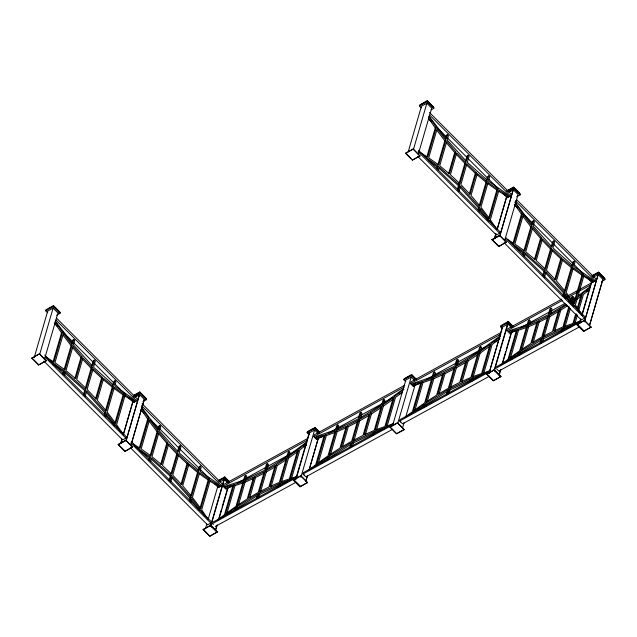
<?xml version="1.0" encoding="UTF-8"?>
<svg xmlns="http://www.w3.org/2000/svg" width="637" height="637" viewBox="0 0 637 637"><rect width="100%" height="100%" fill="white"/><g stroke="black" fill="none" stroke-linecap="round" stroke-linejoin="round"><path stroke-width="0.96" d="M31.85 358.209L39.494 353.822L46.182 360.829L38.61 364.977L31.85 358.209L39.494 353.822M47.671 312.759L45.641 310.729L45.92 309.781L53.492 305.633L60.252 312.401L59.982 313.348L56.613 315.188M46.947 309.972L47.082 309.502M34.239 357.405L47.695 311.103L53.102 308.141L57.935 312.974L44.479 359.276M45.641 310.729L53.213 306.58L53.492 305.633M39.653 354.443L53.102 308.141M38.61 364.977L46.254 360.59M52.839 362.588L61.486 332.84L62.561 332.251L55.188 321.438M62.561 332.251L53.922 361.999L45.291 356.68M62.752 374.277L63.501 371.713L64.584 371.124L49.001 360.12M64.154 369.46L71.073 345.652L72.148 345.063L63.453 333.485L54.965 362.692L64.958 369.818L72.148 345.063M71.694 343.502L72.69 340.078L73.773 339.489L74.736 340.453L73.446 344.896L92.612 366.251L94.395 360.128L95.359 361.091L93.575 367.223L113.728 385.202L115.018 380.759L115.982 381.73L114.74 385.998L132.743 398.499L135.633 401.39L125.218 395.004L116.603 424.656L123.594 434.888M63.589 374.54L64.584 371.124M73.773 339.489L72.53 343.765L55.276 320.984M64.56 375.472L65.595 371.928L85.74 389.908L84.219 395.155M74.879 378.362L80.971 357.397L82.054 356.8L73.064 346.202L65.977 370.615L75.684 378.72L82.054 356.8M83.391 394.876L84.657 390.497L85.74 389.908M85.35 388.132L91.123 368.266L92.198 367.668L82.993 357.859L76.671 379.596L86.154 388.49L92.198 367.668M91.784 365.972L93.313 360.717L94.395 360.128M85.183 396.126L86.712 390.871L105.877 412.235L104.842 415.778M95.526 398.913L101.562 378.115L102.645 377.526L93.169 368.64L87.118 389.454L96.33 399.272L102.645 377.526M104.277 414.599L104.794 412.824L105.877 412.235M105.447 410.578L112.263 387.097L113.346 386.508L103.64 378.402L97.27 400.323L106.252 410.921L113.346 386.508M112.9 384.907L113.935 381.356L115.018 380.759M105.798 416.781L106.793 413.365L120.64 431.958M114.907 423.072L123.092 394.9L124.175 394.311L114.365 387.304L107.167 412.059L115.719 423.422L124.175 394.311M118.187 444.61L125.831 440.223L132.592 446.991L124.956 451.37L118.187 444.61L125.951 440.342L118.378 444.491M120.855 442.858L121.954 439.076M123.323 434.354L132.934 401.278M120.958 442.962L122.057 439.18M123.427 434.458L132.767 402.329M43.921 361.147L122.623 439.896L125.871 438.121L126.285 436.703L44.773 355.143M128.547 397.655L133.467 402.576L136.716 400.8L137.266 398.905L56.454 318.046M125.831 440.223L132.528 447.222M133.666 396.206L139.559 392.973L139.829 392.026L146.598 398.794L146.319 399.741L142.959 401.589M125.991 440.836L139.439 394.534L144.288 399.383L130.84 445.685M139.885 392.925L140.021 392.448L138.404 393.34M126.094 440.939L139.543 394.637L134.909 397.177M124.956 451.37L132.592 446.991M130.824 445.669L144.273 399.367M145.578 398.619L145.706 398.141M139.304 447.907L147.673 419.09L148.755 418.493L141.525 407.823M148.755 418.493L140.116 448.241L133.205 443.989M148.763 460.344L149.504 457.78L150.587 457.183L134.471 445.956M150.157 455.527L157.076 431.719L158.159 431.122L149.623 419.719L141.143 448.918L150.969 455.885L158.159 431.122M157.705 429.561L158.693 426.145L159.776 425.548L160.723 426.503L159.441 430.938L178.256 451.952L180.032 445.82L180.98 446.768L179.204 452.899L198.999 470.528L200.289 466.085L201.236 467.04L199.994 471.308L217.695 483.507L220.537 486.349L210.29 480.131L201.674 509.783L208.004 519.083M149.591 460.607L150.587 457.183M159.776 425.548L158.533 429.824L141.613 407.377M150.555 461.522L151.582 457.971L171.385 475.6L169.856 480.847M160.699 464.238L166.79 443.272L167.873 442.675L159.059 432.244L151.964 456.665L161.503 464.596L167.873 442.675M169.028 480.569L170.302 476.189L171.385 475.6M170.987 473.824L176.76 453.958L177.842 453.361L168.797 443.718L162.483 465.456L171.791 474.183L177.842 453.361M177.428 451.665L178.949 446.41L180.032 445.82M170.804 481.803L172.332 476.548L191.148 497.561L190.113 501.104M180.98 484.423L187.023 463.632L188.106 463.035L178.79 454.316L172.738 475.13L181.784 484.781L188.106 463.035M189.547 499.926L190.065 498.15L191.148 497.561M190.718 495.904L197.534 472.423L198.617 471.834L189.078 463.895L182.708 485.816L191.522 496.247L198.617 471.834M198.179 470.233L199.206 466.682L200.289 466.085M191.052 502.091L192.048 498.667L205.082 516.193M199.994 508.215L208.18 480.051L209.262 479.454L199.62 472.614L192.422 497.37L200.806 508.565L209.262 479.454M203.115 529.586L210.751 525.199L217.328 532.078L209.756 536.227L203.115 529.586L210.688 525.429L217.328 532.078M205.417 528.798L206.858 524.036M208.164 519.346L217.838 486.238M130.282 447.564L207.527 524.856L210.775 523.081L211.189 521.663L131.835 442.253M214.86 484.024L218.372 487.536L221.62 485.752L222.17 483.865L142.107 403.754M224.28 477.264L224.009 478.212L227.99 482.193M224.248 478.013L224.391 477.543M210.489 526.019L223.945 479.717M218.483 481.238L224.479 477.949L224.757 477.002L229.4 481.66M210.895 525.796L224.343 479.494L227.735 482.886M231.279 486.342L226.087 489.184L223.245 486.334L223.515 485.386M209.756 536.227L217.392 531.839M215.513 529.817L216.604 526.035M218.802 518.478L221.549 509.027M222.098 507.14L227.313 489.184M215.64 530.541L217.289 524.872M218.937 519.203L227.99 488.022M216.922 532.102L210.282 525.453L212.272 527.452M234.042 484.701L225.554 513.908L236.016 506.304L243.207 481.548L234.042 484.701L234.989 485.657L226.78 513.916M234.894 510.173L235.634 507.609L221.795 517.618M235.921 509.552L236.701 506.885L257.834 493.882L256.56 498.261M244.17 481.166L237.075 505.579L247.252 498.954L253.622 477.033L244.17 481.166L245.118 482.113L238.302 505.587M245.755 479.916L246.79 476.365L245.842 475.417L244.552 479.852L264.705 470.233L266.481 464.102L267.5 463.545L268.448 464.5L266.919 469.748M237.131 509.608L237.649 507.84L257.929 495.315M254.609 476.564L248.295 498.309L258.24 492.465L264.291 471.651L254.609 476.564L255.556 477.511L249.792 497.362M257.316 498.58L258.845 493.325L278.998 483.706L277.963 487.249M265.303 471.093L259.259 491.907L268.933 486.994L275.256 465.249L265.303 471.093L266.25 472.041L260.477 491.915M267.5 463.545L265.717 469.676L286.849 456.673L288.139 452.23L289.15 451.681L290.098 452.628L289.11 456.044M258.773 497.776L259.792 494.272L278.966 485.068M276.291 464.604L269.921 486.525L279.372 482.392L286.467 457.979L276.291 464.604L277.238 465.551L271.147 486.525M278.966 486.732L279.962 483.308L292.797 478.857M287.534 457.247L280.344 482.01L289.341 478.905L297.805 449.794L287.534 457.247L288.481 458.202L281.562 482.01M289.15 451.681L287.908 455.949L306.747 442.03M280.415 485.967L280.909 484.263L287.231 481.891M291.499 478.642L299.844 449.913L306.214 444.952M293.307 480.147L300.951 475.759L307.52 482.639L299.947 486.795L293.307 480.147L300.951 475.759M309.096 434.657L307.098 432.666L307.376 431.719L314.949 427.57L319.599 432.22M293.848 479.653L300.489 486.294M307.846 431.464L307.575 432.404L309.566 434.402M308.826 431.655L308.969 431.185M295.679 479.319L309.128 433.017L314.606 430.023L300.879 477.264M296.086 479.104L309.534 432.802M307.098 432.666L314.67 428.51L314.949 427.57M314.877 428.343L315.052 427.849L319.479 432.276M392.774 429.203L305.848 476.85L302.997 474L303.411 472.582L393.817 423.032M321.9 436.663L316.685 439.522L313.842 436.671L314.391 434.784L404.798 385.234M299.947 486.795L307.591 482.408M303.945 474.947L304.088 474.477M316.016 437.627L315.737 438.574L324.575 436.154M316.685 439.522L316.963 438.574M305.832 481.102L307.48 475.433M309.128 469.764L318.46 437.635L309.192 469.732M305.903 481.07L307.544 475.401M405.602 153.35L413.246 148.962L419.942 155.961L412.37 160.118L405.602 153.35L413.246 148.962M421.431 107.9L419.401 105.869L419.672 104.922L427.244 100.773L434.012 107.534L433.733 108.481L431.209 109.867M325.356 434.649L316.868 463.855L327.983 455.901L335.173 431.138L325.356 434.649L326.303 435.604L318.094 463.863M408.269 151.598L421.447 106.244L426.854 103.274L431.687 108.107L418.23 154.409M419.401 105.869L426.973 101.713L427.244 100.773M427.188 101.554L427.323 101.076L433.12 106.881L432.985 107.35M413.405 149.576L426.854 103.274M412.37 160.118L420.006 155.731M326.614 460.615L327.601 457.199L312.074 468.291M327.705 459.994L328.732 456.442L351.234 442.683L349.96 447.063M336.209 430.716L329.114 455.129L339.943 448.145L346.305 426.225L336.209 430.716L337.156 431.663L330.611 454.205M337.793 429.473L338.82 425.922L337.873 424.975L336.583 429.41L358.105 419.035L359.889 412.903L360.972 412.314L361.92 413.262L360.391 418.517M329.162 459.166L329.679 457.39L351.377 444.093M347.364 425.723L341.05 447.469L351.648 441.266L357.691 420.452L347.364 425.723L348.312 426.671L342.547 446.529M426.862 156.798L435.238 127.981L436.321 127.384L428.948 116.571M436.321 127.384L427.674 157.132L419.847 152.291M351.043 446.465L352.317 442.094L373.839 431.719L372.804 435.27M358.774 419.855L352.731 440.677L363.058 435.397L369.372 413.66L358.774 419.855L359.722 420.81L353.949 440.677M360.972 412.314L359.188 418.437L381.69 404.686L382.98 400.251L384.063 399.654L385.011 400.601L384.262 403.165M352.245 446.545L353.264 443.041L373.744 433.12M436.759 168.558L437.253 166.854L438.336 166.257L424.369 156.248M437.906 164.601L444.825 140.793L445.908 140.196L437.205 128.626L428.717 157.833L438.71 164.959L445.908 140.196M445.446 138.635L446.441 135.219L447.524 134.622L448.488 135.593L447.198 140.029L466.364 161.392L468.147 155.261L469.111 156.232L467.335 162.355L487.48 180.335L488.77 175.9L489.734 176.863L488.491 181.139L506.495 193.632L509.385 196.53L498.97 190.145L490.355 219.797L496.812 229.216M437.34 169.681L438.336 166.257M447.524 134.622L446.282 138.898L429.027 116.117M438.32 170.612L439.347 167.061L459.492 185.041L457.971 190.296M370.487 412.975L364.117 434.896L374.222 430.413L381.308 405.992L370.487 412.975L371.435 413.931L365.343 434.896M448.631 173.495L454.722 152.53L455.805 151.94L446.824 141.334L439.729 165.755L449.435 173.861L455.805 151.94M374.126 433.853L374.875 431.289L388.618 426.336M382.447 405.228L375.249 429.991L384.891 426.527L393.355 397.424L382.447 405.228L383.394 406.175L376.475 429.983M384.063 399.654L382.821 403.93L402.831 389.366M387.113 426.233L395.458 397.504L402.656 391.986M457.398 189.133L458.417 185.638L459.492 185.041M458.823 184.22L464.875 163.398L465.958 162.809L456.745 152.991L450.431 174.737L459.906 183.623L465.958 162.809M465.543 161.105L467.064 155.858L468.147 155.261M389.987 427.148L397.631 422.761L404.2 429.649L396.628 433.797L389.987 427.148L397.631 422.761M405.777 381.667L403.786 379.668L404.057 378.728L411.629 374.572L416.279 379.23M458.935 191.259L460.463 186.004L479.629 207.367L478.594 210.919M405.076 378.904L405.212 378.434M392.639 425.381L405.817 380.026L411.223 377.064L414.615 380.448M403.786 379.668L411.359 375.519L411.629 374.572M397.775 423.366L411.223 377.064M489.455 376.204L402.528 423.852L399.686 421.001L400.092 419.584L490.498 370.033M419.457 383.195L413.373 386.532L410.523 383.681L411.072 381.794L500.61 332.713M396.628 433.797L390.059 426.917M400.633 421.957L400.769 421.479M420.539 383.386L412.426 385.576L412.696 384.637M413.373 386.532L413.644 385.584M469.278 194.054L475.321 173.256L476.404 172.659L466.921 163.773L460.869 184.595L470.082 194.404L476.404 172.659M402.512 428.112L404.161 422.442M405.809 416.773L415.141 384.644M422.036 381.659L413.556 410.857L424.664 402.903L431.854 378.139L422.036 381.659L422.984 382.606L414.775 410.865M478.029 209.732L478.546 207.965L479.629 207.367M479.199 205.711L486.023 182.238L487.098 181.641L477.392 173.543L471.022 195.463L480.011 206.062L487.098 181.641M486.66 180.04L487.687 176.489L488.77 175.9M479.55 211.914L480.545 208.498L492.727 224.646M423.294 407.624L424.29 404.2L409.416 414.806M424.385 406.995L425.412 403.444L447.922 389.693L446.394 394.94M432.889 377.725L425.795 402.138L436.624 395.155L442.994 373.234L432.889 377.725L433.837 378.673L427.292 401.206M434.474 376.475L435.509 372.924L434.561 371.976L433.271 376.411L454.794 366.036L456.57 359.913L457.653 359.316L458.6 360.271L457.079 365.519M425.85 406.167L426.368 404.399L448.058 391.102M488.659 218.212L496.844 190.041L497.927 189.452L488.117 182.437L480.927 207.2L489.471 218.555L497.927 189.452M444.045 372.733L437.73 394.47L448.329 388.275L454.38 367.453L444.045 372.733L445 373.68L439.227 393.531M491.947 239.743L499.583 235.356L506.351 242.124L498.707 246.511L491.947 239.743L499.703 235.475L492.13 239.631M447.477 394.351L448.997 389.096L470.52 378.72L469.493 382.272M455.463 366.864L449.411 387.678L459.747 382.407L466.061 360.661L455.463 366.864L456.411 367.812L450.638 387.686M457.653 359.316L455.869 365.447L478.379 351.688L479.661 347.253L480.744 346.663L481.691 347.611L480.704 351.027M448.934 393.547L449.953 390.043L470.432 380.13M494.336 238.939L495.984 233.269M497.083 229.487L506.686 196.419M494.71 238.095L495.809 234.312M497.457 228.643L506.789 196.522M417.681 156.288L496.382 235.037L499.623 233.261L500.037 231.844L418.525 150.276M503.007 193.497L507.219 197.709L510.468 195.933L511.017 194.046L429.505 112.478M499.583 235.356L506.28 242.363M507.426 191.339L513.311 188.114L513.589 187.167L520.349 193.935L520.071 194.882L516.711 196.722M499.742 235.969L513.199 189.675L518.04 194.524L504.592 240.826M499.846 236.072L513.303 189.778L509.433 191.896M498.707 246.511L506.351 242.124M467.168 359.985L460.798 381.905L470.902 377.415L477.997 353.002L467.168 359.985L468.115 360.932L462.024 381.897M470.815 380.854L471.555 378.29L485.306 373.338M479.128 352.237L471.937 376.993L481.58 373.537L490.036 344.426L479.128 352.237L480.075 353.185L473.156 376.993M480.744 346.663L479.502 350.931L499.512 336.376M472.009 380.95L472.503 379.246L478.427 376.953M513.056 243.047L521.424 214.223L522.507 213.634L514.76 202.168M522.507 213.634L513.868 243.382L507.745 239.584M483.802 373.234L492.146 344.513L500.061 338.414M486.676 374.158L494.312 369.771L500.889 376.65L493.317 380.807L486.676 374.158L494.248 370.009L500.889 376.65M502.458 328.668L500.467 326.677L500.746 325.73L508.318 321.581L512.968 326.232M501.725 325.929L501.892 325.435M522.762 254.625L523.264 252.913L524.339 252.324L510.611 242.546M523.917 250.66L530.828 226.852L531.911 226.262L523.383 214.852L514.895 244.059L524.721 251.026L531.911 226.262M531.457 224.702L532.452 221.278L533.535 220.689L534.483 221.636L533.193 226.071L552.008 247.084L553.784 240.953L554.739 241.909L552.956 248.032L572.751 265.661L574.041 261.226L574.988 262.173L573.746 266.449L591.454 278.648L594.289 281.482L584.049 275.272L575.434 304.924L582.807 315.809M488.977 373.37L502.434 327.068L507.904 324.066L511.296 327.458M489.049 373.33L502.497 327.028M523.351 255.74L524.339 252.324M533.535 220.689L532.293 224.965L515.365 202.51M524.307 256.655L525.342 253.104L545.137 270.733L543.608 275.988M507.84 321.836L507.57 322.784L511.551 326.773M507.808 322.593L507.952 322.115M494.049 370.591L507.506 324.289M500.467 326.677L508.039 322.521L508.318 321.581M494.455 370.368L507.904 324.066M507.076 329.966L506.805 330.906L562.137 300.576M493.317 380.807L500.953 376.419M499.074 374.389L500.172 370.615M502.362 363.05L505.659 351.712M506.208 349.824L511.423 331.869M499.201 375.113L500.849 369.444M502.497 363.775L511.551 332.594M500.483 376.674L493.842 370.025L495.172 371.355M534.451 259.378L540.542 238.405L541.625 237.816L532.811 227.385L525.716 251.798L535.263 259.737L541.625 237.816M517.602 329.281L509.114 358.48L519.577 350.883L526.767 326.12L517.602 329.281L518.55 330.229L510.341 358.488M518.454 354.745L519.195 352.181L504.576 362.772M519.227 355.008L520.262 351.465L541.394 338.454L540.12 342.833M527.731 325.738L520.636 350.151L530.812 343.526L537.182 321.605L527.731 325.738L528.678 326.685L521.862 350.167M529.323 324.488L530.35 320.937L529.403 319.989L528.113 324.424L548.266 314.805L550.042 308.674L551.061 308.125L552.008 309.072L550.479 314.32M542.78 275.71L544.054 271.33L545.137 270.733M544.739 268.965L550.511 249.091L551.594 248.502L542.549 238.851L536.235 260.597L545.551 269.316L551.594 248.502M551.18 246.806L552.709 241.55L553.784 240.953M520.692 354.188L521.209 352.412L541.49 339.895M544.301 277.812L546.084 271.688L564.9 292.694L563.864 296.245M538.169 321.136L531.855 342.881L541.8 337.037L547.852 316.223L538.169 321.136L539.117 322.091L533.352 341.942M554.731 279.563L560.775 258.765L561.858 258.176L552.542 249.449L546.498 270.271L555.544 279.914L561.858 258.176M540.877 343.152L542.406 337.897L562.559 328.278L561.523 331.829M548.863 315.665L542.82 336.487L552.494 331.566L558.816 309.821L548.863 315.665L549.811 316.613L544.038 336.487M551.061 308.125L549.277 314.248L565.712 304.343M542.589 341.472L543.353 338.852L562.535 329.64M563.044 295.95L563.817 293.291L564.9 292.694M564.47 291.037L571.293 267.564L572.376 266.967L562.829 259.036L556.467 280.957L565.282 291.388L572.376 266.967M571.668 266.258L572.958 261.815L574.041 261.226M566.795 304.709L559.851 309.176L553.481 331.097L562.933 326.972L568.937 306.309M554.708 331.097L560.799 310.131L567.742 305.656M564.804 297.224L565.799 293.808L579.383 312.138M570.927 299.47L571.7 296.81L572.711 296.253L573.658 297.2L572.671 300.616M562.527 331.304L563.522 327.888L576.358 323.429M569.43 307.536L563.904 326.582L572.91 323.477L575.633 314.089M570.537 303.73L571.094 301.827M572.711 296.253L571.469 300.521L576.19 297.208M563.976 330.547L564.47 328.835L570.792 326.462M565.123 326.582L570.386 308.491M573.754 303.355L581.939 275.184L583.014 274.595L573.372 267.747L566.182 292.51L574.558 303.698L583.014 274.595M577.273 308.451L581.366 294.366L578.245 296.731M576.533 313.93L573.841 323.19L579.367 321.693M577.878 309.295L582.457 293.538L590.332 287.367M575.06 323.214L577.48 314.877M578.826 310.243L583.404 294.485L589.774 289.524M576.867 324.719L584.511 320.331L591.08 327.219L583.508 331.367L576.867 324.719L584.511 320.331M577.409 324.225L584.049 330.874M579.511 322.951L580.61 319.169M581.987 314.447L591.319 282.318M579.646 323.676L581.016 318.946M582.114 315.172L591.725 282.095M504.034 242.697L581.286 319.997L584.527 318.213L584.941 316.796L505.587 237.394M587.21 277.756L592.123 282.669L595.372 280.893L595.921 279.006L516.567 199.596M592.346 276.315L598.231 273.09L598.509 272.142L605.15 278.791L604.879 279.731L601.511 281.578M598.446 272.915L598.613 272.421L604.306 278.122L604.131 278.608M584.647 320.929L598.103 274.627L602.913 279.34L589.464 325.642L602.849 279.38M584.44 321.836L598.167 274.595L593.095 277.374M583.508 331.367L591.152 326.98M306.771 442.795L298.896 448.966L290.281 478.618L295.807 477.121M217.528 520.158L224.463 514.736L233.102 484.988L224.192 487.281L227.226 485.617L243.589 480.25L244.823 475.974L245.842 475.417M501.096 364.73L508.023 359.308L516.663 329.56L507.753 331.853L510.786 330.197L527.149 324.822L528.384 320.546L529.403 319.989M403.882 389.318L394.51 396.556L385.895 426.209L392.774 424.242M307.99 470.663L315.713 464.723L324.352 434.975L314.789 437.627L318.03 435.851L335.556 429.84L336.79 425.564L337.873 424.975M500.571 336.32L491.199 343.558L482.583 373.218L488.507 371.49M404.678 417.665L412.394 411.725L421.033 381.977L411.478 384.629L414.711 382.853L432.236 376.841L433.478 372.565L434.561 371.976M590.308 286.602L578.547 295.552M297.973 451.338L288.481 458.202M581.533 295.91L576.811 299.382M393.634 398.866L383.394 406.175M490.323 345.867L480.075 353.185M510.818 359.778L512.315 358.663M571.891 301.261L575.864 298.427M572.838 302.209L575.219 300.513M230.291 512.976L235.013 509.664M513.852 357.548L518.574 354.236M321.781 462.836L327.8 458.672M417.713 410.363L424.481 405.673M286.363 459.635L277.238 465.551M381.133 407.688L371.435 413.931M477.822 354.69L468.115 360.932M569.359 301.938L570.41 301.245M274.651 467.16L266.25 472.041M558.983 311.254L549.811 316.613M369.5 415.117L359.722 420.81M466.18 362.119L456.411 367.812M48.707 308.611L53.572 305.943L59.368 311.74M420.834 104.635L427.323 101.076M58.572 313.324L60.252 312.401M65.595 371.928L64.512 372.518L84.657 390.497M133.101 395.72L139.829 392.026M506.853 190.853L513.589 187.167M134.065 395.378L139.957 392.153L139.678 393.093L133.786 396.325M506.972 190.981L513.709 187.286L513.43 188.234L508.382 190.996M134.232 395.45L139.909 392.336L144.424 396.851M507.984 190.59L512.857 187.915M508.095 190.702L509.719 189.81M134.805 397.074L139.439 394.534M508.557 192.215L513.199 189.675M217.973 480.72L224.757 477.002M591.781 275.829L598.509 272.142M219.956 479.972L224.821 477.304M308.531 431.424L315.02 427.865M406.024 377.988L410.889 375.32M503.517 324.544L508.39 321.876L512.817 326.311M592.904 275.558L598.581 272.445M219.709 482.034L224.343 479.494M223.794 484.446L307.655 438.479M507.355 329.018L561.826 299.159M564.414 297.742L591.216 283.051M223.245 486.334L307.106 440.366M313.842 436.671L404.248 387.121M410.523 383.681L500.929 334.13M565.592 298.681L590.666 284.938M412.426 385.576L414.854 384.246M237.33 483.021L244.25 479.231M245.978 478.283L265.86 467.383M267.588 466.435L287.478 455.535M289.206 454.587L296.117 450.797M303.905 446.529L306.493 445.112M328.859 432.849L335.81 429.043M337.554 428.088L359.284 416.176M361.02 415.22L382.757 403.309M384.493 402.361L392.312 398.069M399.272 394.255L401.875 392.83M426.408 379.381L432.499 376.045M435.103 374.62L455.965 363.178M457.708 362.23L486.389 346.504M494.216 342.22L499.432 339.354M509.648 333.756L514.839 330.914M520.891 327.593L527.81 323.803M529.538 322.855L564.987 303.427M568.443 301.532L570.171 300.584M572.767 299.159L576.222 297.264M586.597 291.579L589.193 290.161M212.814 522.236L297.543 475.799M496.374 366.816L580.235 320.849M296.261 477.686L212.4 523.654L213.347 524.609M302.997 474L393.403 424.449M399.686 421.001L490.084 371.451M495.96 368.234L579.821 322.266M215.25 526.504L295.656 482.432M579.216 327.012L498.811 371.076L496.908 369.181M397.544 433.104L404.272 429.41M454.531 368.823L445 373.68M357.843 421.821L348.312 426.671M547.119 318.054L539.117 322.091M264.395 473.036L255.556 477.511M443.097 374.588L433.837 378.673M346.417 427.578L337.156 431.663M537.341 322.927L528.678 326.685M253.781 478.355L245.118 482.113M381.738 429.951L375.822 432.236L374.875 431.289M431.958 379.413L422.984 382.606M335.277 432.404L326.303 435.604M526.815 327.402L518.55 330.229M243.254 482.822L234.989 485.657M382.59 429.625L384.772 428.884M516.711 330.786L508.7 332.809M233.15 486.206L225.14 488.229M508.302 197.12L498.691 191.267M581.939 275.184L572.289 268.344M582.966 275.861L593.206 282.08L591.502 280.376M208.18 480.051L199.285 473.753M209.995 481.246L219.454 486.939L218.316 485.808M496.844 190.041L487.791 183.591M123.092 394.9L114.039 388.451M124.135 395.601L134.55 401.979L132.815 400.251M514.497 246.511L523.264 252.913M139.718 450.678L149.504 457.78M428.343 160.293L437.253 166.854M52.505 363.735L63.501 371.713M571.293 267.564L562.367 260.175M197.534 472.423L187.995 464.492M486.023 182.238L476.946 174.689M112.263 387.097L103.186 379.556M525.246 254.513L544.054 271.33M151.495 459.373L170.302 476.189M439.275 168.487L458.417 185.638M560.775 258.765L552.175 250.731M187.023 463.632L177.707 454.906M475.321 173.256L465.838 164.37M101.562 378.115L92.739 369.858M513.669 187.477L519.473 193.282M426.973 101.713L433.733 108.481M513.311 188.114L520.071 194.882M598.231 273.09L604.879 279.731M429.657 115.074L510.468 195.933M515.317 200.782L595.372 280.893M428.526 118.96L431.337 121.778M436.958 127.4L446.091 136.541M447.493 137.95L487.544 178.026M488.953 179.435L498.086 188.576M514.178 204.668L517.69 208.188M522.603 213.1L583.699 274.236M418.111 151.694L499.623 233.261M505.173 238.811L584.527 318.213M413.174 149.201L419.942 155.961M584.44 320.57L591.08 327.219M405.673 153.111L411.08 158.525M492.011 239.512L498.779 246.272M576.939 324.488L581.581 329.138M559.851 309.176L560.799 310.131M563.522 327.888L564.47 328.835M542.406 337.897L543.353 338.852M508.039 322.521L512.689 327.179M520.262 351.465L521.209 352.412M486.74 373.919L493.38 380.568M471.555 378.29L472.503 379.246M448.997 389.096L449.953 390.043M411.701 374.875L416.128 379.302M411.359 375.519L415.34 379.509M425.412 403.444L426.368 404.399M397.56 423L404.2 429.649M352.317 442.094L353.264 443.041M314.67 428.51L319.32 433.168M314.543 430.055L317.998 433.407M328.732 456.442L329.679 457.39M300.879 475.998L307.52 482.639M293.37 479.908L300.019 486.557M279.962 483.308L280.909 484.263M258.845 493.325L259.792 494.272M226.087 478.57L229.256 481.731M225.609 478.594L228.93 481.914M225.649 478.809L228.818 481.978M53.213 306.58L59.982 313.348M139.559 392.973L146.319 399.741M224.479 477.949L229.129 482.599M55.905 319.933L136.716 400.8M141.557 405.65L221.62 485.752M54.766 323.827L57.577 326.638M62.498 331.558L72.331 341.4M73.741 342.81L113.792 382.885M115.201 384.294L125.736 394.844M141.127 410.236L143.93 413.047M150.252 419.369L178.344 447.477M179.745 448.886L209.247 478.395M236.701 506.885L237.649 507.84M45.06 357.261L125.871 438.121M130.72 442.97L210.775 523.081M39.422 354.061L46.182 360.829M31.922 357.978L38.682 364.738M118.259 444.371L125.019 451.139M203.179 529.347L209.82 535.996M550.511 249.091L542.015 240.069M464.875 163.398L455.662 153.589M545.63 272.931L563.817 293.291M459.381 186.601L478.546 207.965M176.76 453.958L167.714 444.308M91.123 368.266L82.468 359.077M171.879 477.79L190.065 498.15M86.266 392.129L104.794 412.824M454.722 152.53L446.664 143.046M80.971 357.397L72.905 347.906M540.542 238.405L532.636 229.073M166.79 443.272L158.884 433.94M480.067 209.86L488.491 220.928M106.307 414.719L114.74 425.787M565.306 295.154L574.017 306.668M191.554 500.021L199.389 510.325M444.825 140.793L437.014 130.458M71.073 345.652L63.254 335.325M530.828 226.852L523.168 216.668M157.076 431.719L148.54 420.309M435.238 127.981L428.398 117.972M61.486 332.84L54.647 322.832M521.424 214.223L515.245 205.146M147.673 419.09L140.968 409.209"/></g></svg>
